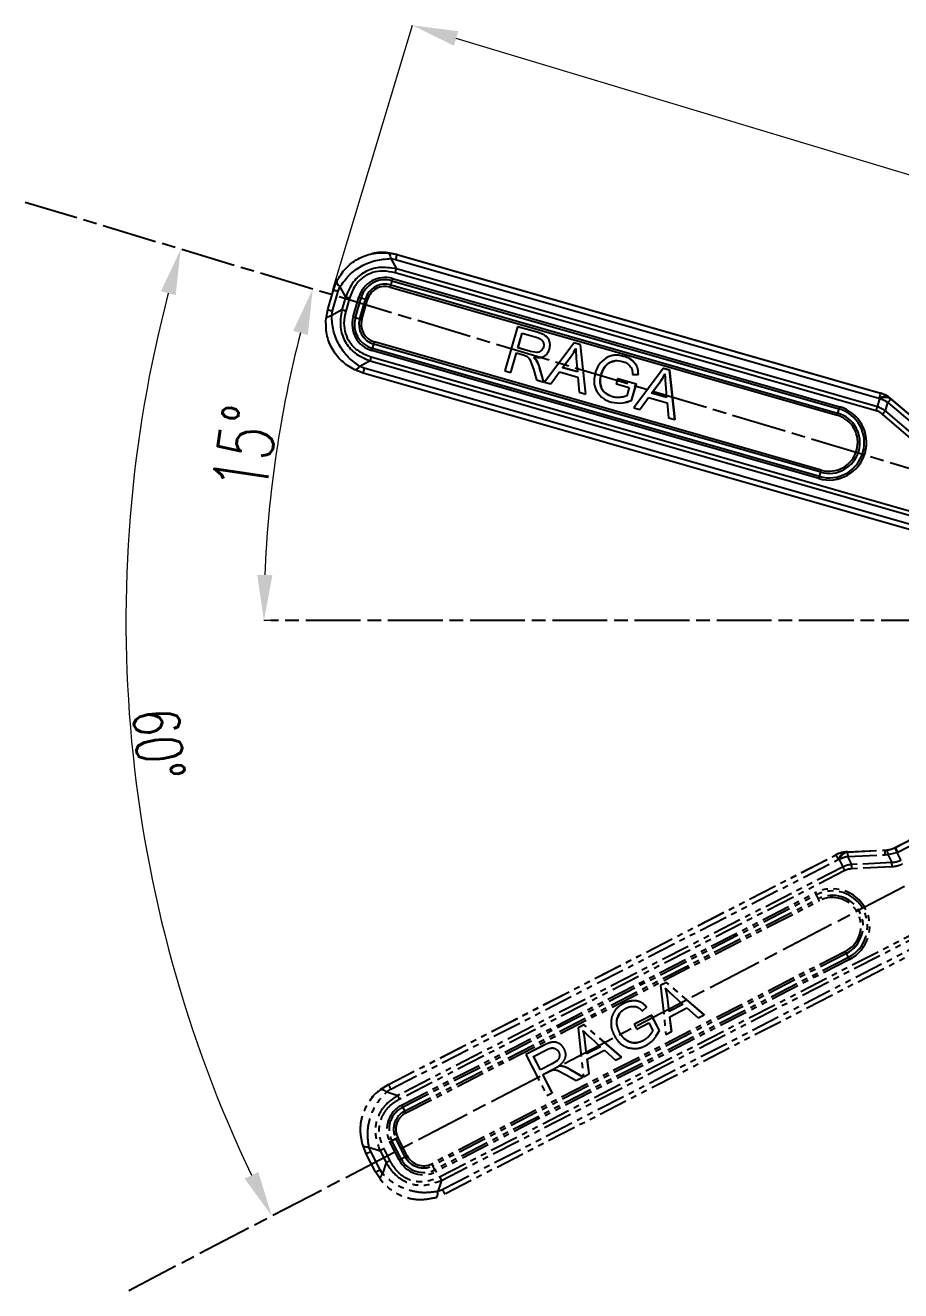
# Model space of a CAD drawing. Header units: millimetres. Extents: x 1663 to 4708, y 540 to 2693.
# Drawn here: x 4153.1 to 4344.8, y 1132.6 to 1409.9 of the extents above; entities that cross this region are included whole.
import ezdxf

# ---------------------------------------------------------------- set-up
doc = ezdxf.new("R2010")
doc.units = ezdxf.units.MM
doc.linetypes.add('AM_ISO08W050', pattern=[18, 12, -1.5, 3, -1.5])
doc.linetypes.add('PHANTOM', pattern=[12.7, 6.35, -1.27, 1.27, -1.27, 1.27, -1.27])
for name, color, linetype, lineweight in [('AM_5', 3, 'Continuous', 25), ('AM_7', 4, 'AM_ISO08W050', 25), ('标注', 3, 'Continuous', 13)]:
    doc.layers.add(name, color=color, linetype=linetype, lineweight=lineweight)
doc.styles.add('SLDTEXTSTYLE1', font='txt.shx', dxfattribs={"width": 0.7, "bigfont": 'gbcbig.shx'})
doc.dimstyles.new('SLDDIMSTYLE12$0', dxfattribs={"dimtxt": 12, "dimasz": 10, "dimexe": 0, "dimexo": 0.0625, "dimgap": 0.875, "dimtad": 1, "dimdec": 1, "dimlfac": 1.8, "dimrnd": 1e-09, "dimzin": 12, "dimdsep": 46, "dimtxsty": 'SLDTEXTSTYLE1', "dimcen": 0.09, "dimdle": 8.16, "dimclrd": 3, "dimclre": 3, "dimadec": 0, "dimazin": 3, "dimtfac": 1, "dimtdec": 1, "dimtofl": 0, "dimtmove": 0, "dimatfit": 3, "dimfxl": 0, "dimfrac": 2, "dimtolj": 1, "dimlwd": 5, "dimlwe": 5, "dimarcsym": 0})
doc.dimstyles.new('SLDDIMSTYLE12$2', dxfattribs={"dimtxt": 12, "dimasz": 10, "dimexe": 0, "dimexo": 0.0625, "dimgap": 0.875, "dimtad": 1, "dimdec": 1, "dimlfac": 1.8, "dimrnd": 1e-09, "dimzin": 12, "dimdsep": 46, "dimtxsty": 'SLDTEXTSTYLE1', "dimcen": 0.09, "dimdle": 8.16, "dimclrd": 3, "dimclre": 3, "dimadec": 0, "dimazin": 3, "dimtfac": 1, "dimtdec": 1, "dimtofl": 0, "dimtmove": 0, "dimatfit": 3, "dimfxl": 0, "dimfrac": 2, "dimtolj": 1, "dimlwd": 5, "dimlwe": 5, "dimarcsym": 0})

# ---------------------------------------------------------------- blocks, each defined once
blk = doc.blocks.new('*D78')
at = {"layer": 'Defpoints', "color": 0, "transparency": 16777216}
for p in [(4153.07, 1371.06), (4175.28, 1289.26), (4457.33, 1279.42), (4457.33, 1279.42), (4175.72, 1132.65)]:
    blk.add_point(p, dxfattribs=at)
at = {"layer": '标注', "color": 3, "linetype": 'Continuous', "lineweight": 5, "transparency": 16777216}
blk.add_arc((4457.33, 1279.42), 282.23, 165.2686, 205.498, dxfattribs=at)
at = {"layer": '标注', "color": 3, "transparency": 16777216}
for points in [[(4182.78, 1351.64), (4185.99, 1350.74), (4187.09, 1360.81)], [(4204.08, 1158.67), (4201.1, 1157.18), (4207.06, 1148.98)]]:
    blk.add_solid(points, dxfattribs=at)
at = {"layer": '标注', "color": 0, "transparency": 16777216, "insert": (4182.3, 1252.45), "char_height": 10, "attachment_point": 5, "rotation": 275.601, "style": 'SLDTEXTSTYLE1'}
blk.add_mtext('\\A1;60%%D', dxfattribs=at)
blk = doc.blocks.new('*D79')
at = {"layer": 'AM_5', "color": 3, "lineweight": 5, "transparency": 16777216}
blk.add_line((4206.77, 1279.45), (4205.32, 1279.45), dxfattribs=at)
at = {"layer": 'AM_5', "color": 3, "linetype": 'Continuous', "lineweight": 5, "transparency": 16777216}
blk.add_arc((4457.23, 1279.45), 251.91, 165.5129, 177.7254, dxfattribs=at)
at = {"layer": 'AM_5', "color": 3, "transparency": 16777216}
for points in [[(4211.72, 1342.92), (4214.93, 1342.02), (4216.02, 1352.1)], [(4207.18, 1289.42), (4203.85, 1289.48), (4205.32, 1279.45)]]:
    blk.add_solid(points, dxfattribs=at)
at = {"layer": 'Defpoints', "color": 0, "transparency": 16777216}
for p in [(4153.07, 1371.06), (4210.09, 1328.27), (4206.83, 1279.45), (4457.33, 1279.42), (4460.48, 1279.45)]:
    blk.add_point(p, dxfattribs=at)
at = {"layer": 'AM_5', "color": 0, "transparency": 16777216, "insert": (4201.2, 1317.17), "char_height": 12, "attachment_point": 5, "rotation": 81.6192, "style": 'SLDTEXTSTYLE1'}
blk.add_mtext('\\A1;15%%D', dxfattribs=at)
blk = doc.blocks.new('*D63')
at = {"layer": 'AM_5', "color": 3, "linetype": 'Continuous', "lineweight": 5, "transparency": 16777216}
for p, q in [((4220.4, 1352.02), (4237.83, 1409.88)), ((4465.25, 1341.38), (4247.4, 1407))]:
    blk.add_line(p, q, dxfattribs=at)
at = {"layer": 'AM_5', "color": 3, "lineweight": 5, "transparency": 16777216}
blk.add_line((4457.07, 1279.54), (4474.83, 1338.5), dxfattribs=at)
at = {"layer": 'AM_5', "color": 3, "transparency": 16777216}
for points in [[(4247.89, 1408.59), (4246.92, 1405.4), (4237.83, 1409.88)], [(4465.74, 1342.98), (4464.77, 1339.79), (4474.83, 1338.5)]]:
    blk.add_solid(points, dxfattribs=at)
at = {"layer": 'Defpoints', "color": 0, "transparency": 16777216}
for p in [(4237.83, 1409.88), (4220.38, 1351.96), (4457.05, 1279.48)]:
    blk.add_point(p, dxfattribs=at)
at = {"layer": 'AM_5', "color": 0, "transparency": 16777216, "insert": (4358.31, 1380.77), "char_height": 12, "attachment_point": 5, "rotation": 343.2384, "style": 'SLDTEXTSTYLE1'}
blk.add_mtext('\\A1;225', dxfattribs=at)

msp = doc.modelspace()

# ---------------------------------------------------------------- linework, layer by layer
at = {"color": 7, "linetype": 'Continuous', "lineweight": 25}
for p, q in [((4229.024, 1359.844), (4228.984, 1359.836)), ((4232.423, 1360.037), (4234.457, 1359.652)), ((4234.486, 1359.659), (4232.455, 1360.044)), ((4233.095, 1358.756), (4234.317, 1356.503)), ((4233.095, 1358.756), (4234.114, 1358.564)), ((4234.114, 1358.564), (4340.007, 1328.197)), ((4234.486, 1359.659), (4234.457, 1359.652)), ((4234.457, 1359.652), (4340.35, 1329.285)), ((4234.486, 1359.659), (4340.38, 1329.292)), ((4339.673, 1326.29), (4234.317, 1356.503)), ((4220.542, 1351.939), (4221.291, 1353.867)), ((4233.341, 1353.921), (4233.089, 1352.988)), ((4233.089, 1352.988), (4330.953, 1324.924)), ((4233.341, 1353.921), (4331.205, 1325.857)), ((4233.473, 1354.389), (4331.337, 1326.325)), ((4339.421, 1325.424), (4234.065, 1355.637)), ((4219.302, 1347.614), (4220.542, 1351.939)), ((4220.349, 1347.296), (4221.59, 1351.622)), ((4221.59, 1351.622), (4221.964, 1352.586)), ((4221.964, 1352.586), (4223.186, 1350.333)), ((4223.186, 1350.333), (4222.379, 1347.521)), ((4224.874, 1345.984), (4226.114, 1350.31)), ((4225.345, 1345.85), (4226.585, 1350.176)), ((4226.585, 1350.176), (4227.538, 1349.911)), ((4232.958, 1352.521), (4330.822, 1324.456)), ((4218.915, 1345.581), (4219.302, 1347.614)), ((4222.379, 1347.521), (4220.156, 1346.28)), ((4224.046, 1350.083), (4223.24, 1347.272)), ((4226.298, 1345.585), (4227.538, 1349.911)), ((4226.769, 1345.452), (4228.009, 1349.777)), ((4220.156, 1346.28), (4220.349, 1347.296)), ((4225.345, 1345.85), (4226.298, 1345.585)), ((4260.877, 1343.845), (4258.102, 1334.165)), ((4260.9, 1343.849), (4260.877, 1343.845)), ((4265.159, 1342.617), (4260.877, 1343.845)), ((4265.182, 1342.621), (4260.9, 1343.849)), ((4260.935, 1339.215), (4261.853, 1342.415)), ((4260.958, 1339.22), (4261.872, 1342.41)), ((4261.853, 1342.415), (4264.908, 1341.539)), ((4265.182, 1342.621), (4265.159, 1342.617)), ((4266.676, 1342.057), (4266.654, 1342.052)), ((4229.09, 1339.094), (4229.375, 1340.034)), ((4326.954, 1311.029), (4229.09, 1339.094)), ((4327.239, 1311.97), (4229.375, 1340.034)), ((4327.376, 1312.438), (4229.512, 1340.503)), ((4260.958, 1339.22), (4260.935, 1339.215)), ((4263.693, 1338.424), (4260.935, 1339.215)), ((4263.716, 1338.429), (4260.958, 1339.22)), ((4273.257, 1340.302), (4266.767, 1331.688)), ((4273.279, 1340.306), (4273.257, 1340.302)), ((4274.636, 1339.906), (4273.257, 1340.302)), ((4274.658, 1339.911), (4273.279, 1340.306)), ((4274.658, 1339.911), (4274.636, 1339.906)), ((4275.806, 1329.096), (4274.636, 1339.906)), ((4275.828, 1329.1), (4274.658, 1339.911)), ((4228.55, 1336.389), (4226.326, 1335.148)), ((4228.55, 1336.389), (4356.132, 1299.802)), ((4228.793, 1337.253), (4356.376, 1300.666)), ((4326.817, 1310.561), (4228.953, 1338.625)), ((4259.382, 1333.798), (4260.616, 1338.1)), ((4259.404, 1333.803), (4260.635, 1338.095)), ((4260.616, 1338.1), (4262.107, 1337.673)), ((4262.107, 1337.673), (4262.915, 1337.359)), ((4263.518, 1336.673), (4264.316, 1334.568)), ((4263.716, 1338.429), (4263.693, 1338.424)), ((4265.05, 1338.196), (4263.693, 1338.424)), ((4265.972, 1337.145), (4265.995, 1337.15)), ((4270.692, 1334.868), (4272.574, 1337.398)), ((4270.714, 1334.873), (4272.597, 1337.403)), ((4272.597, 1337.403), (4272.574, 1337.398)), ((4273.728, 1336.889), (4273.978, 1333.926)), ((4280.981, 1335.972), (4281.994, 1336.282)), ((4281.541, 1337.509), (4281.518, 1337.504)), ((4284.178, 1337.352), (4284.155, 1337.348)), ((4227.015, 1333.699), (4225.086, 1334.449)), ((4227.292, 1334.773), (4226.326, 1335.148)), ((4355.354, 1296.895), (4227.015, 1333.698)), ((4355.631, 1297.969), (4227.292, 1334.773)), ((4258.102, 1334.165), (4259.382, 1333.798)), ((4259.404, 1333.803), (4259.382, 1333.798)), ((4264.316, 1334.568), (4265.017, 1332.182)), ((4265.716, 1334.849), (4265.694, 1334.844)), ((4266.626, 1331.721), (4265.694, 1334.844)), ((4266.649, 1331.726), (4265.716, 1334.849)), ((4268.119, 1331.3), (4270.03, 1333.929)), ((4268.142, 1331.305), (4270.046, 1333.925)), ((4270.03, 1333.929), (4274.068, 1332.771)), ((4270.714, 1334.873), (4270.692, 1334.868)), ((4273.978, 1333.926), (4270.692, 1334.868)), ((4273.977, 1333.937), (4270.714, 1334.873)), ((4280.981, 1335.972), (4280.959, 1335.967)), ((4292.779, 1334.703), (4286.29, 1326.089)), ((4286.561, 1335.91), (4286.539, 1335.905)), ((4292.802, 1334.708), (4292.779, 1334.703)), ((4294.158, 1334.308), (4292.779, 1334.703)), ((4294.181, 1334.313), (4292.802, 1334.708)), ((4294.181, 1334.313), (4294.158, 1334.308)), ((4295.329, 1323.497), (4294.158, 1334.308)), ((4295.351, 1323.502), (4294.181, 1334.313)), ((4265.017, 1332.182), (4266.626, 1331.721)), ((4266.649, 1331.726), (4266.626, 1331.721)), ((4266.767, 1331.688), (4268.119, 1331.3)), ((4268.142, 1331.305), (4268.119, 1331.3)), ((4274.068, 1332.771), (4274.361, 1329.51)), ((4279.227, 1333.41), (4279.205, 1333.405)), ((4282.763, 1332.442), (4282.438, 1331.307)), ((4282.438, 1331.307), (4285.275, 1330.493)), ((4282.785, 1332.446), (4282.763, 1332.442)), ((4286.854, 1331.268), (4282.763, 1332.442)), ((4286.876, 1331.273), (4282.785, 1332.446)), ((4285.826, 1327.686), (4286.854, 1331.268)), ((4285.849, 1327.691), (4286.876, 1331.273)), ((4286.039, 1333.359), (4287.293, 1333.349)), ((4286.876, 1331.273), (4286.854, 1331.268)), ((4287.315, 1333.354), (4287.293, 1333.349)), ((4290.215, 1329.269), (4292.097, 1331.8)), ((4290.237, 1329.274), (4292.119, 1331.805)), ((4292.119, 1331.805), (4292.097, 1331.8)), ((4293.25, 1331.291), (4293.5, 1328.327)), ((4274.361, 1329.51), (4275.806, 1329.096)), ((4275.828, 1329.1), (4275.806, 1329.096)), ((4279.345, 1330.268), (4279.323, 1330.263)), ((4281.68, 1328.493), (4281.658, 1328.488)), ((4283.569, 1328.38), (4283.546, 1328.375)), ((4284.162, 1328.492), (4283.569, 1328.38)), ((4285.275, 1330.493), (4284.756, 1328.685)), ((4287.642, 1325.701), (4289.553, 1328.331)), ((4287.664, 1325.706), (4289.568, 1328.326)), ((4289.553, 1328.331), (4293.591, 1327.173)), ((4290.237, 1329.274), (4290.215, 1329.269)), ((4293.5, 1328.327), (4290.215, 1329.269)), ((4293.499, 1328.339), (4290.237, 1329.274)), ((4339.673, 1326.29), (4340.196, 1328.034)), ((4340.007, 1328.197), (4340.196, 1328.034)), ((4340.35, 1329.285), (4340.38, 1329.292)), ((4342.45, 1328.158), (4342.48, 1328.164)), ((4342.45, 1328.158), (4342.639, 1327.995)), ((4342.653, 1328.018), (4342.461, 1328.18)), ((4342.48, 1328.164), (4342.672, 1328.002)), ((4342.639, 1327.995), (4348.861, 1322.688)), ((4342.672, 1328.002), (4348.893, 1322.695)), ((4284.422, 1327.235), (4284.444, 1327.24)), ((4284.428, 1327.299), (4285.849, 1327.691)), ((4285.849, 1327.691), (4285.826, 1327.686)), ((4286.29, 1326.089), (4287.642, 1325.701)), ((4287.664, 1325.706), (4287.642, 1325.701)), ((4293.591, 1327.173), (4293.884, 1323.911)), ((4331.205, 1325.857), (4330.953, 1324.924)), ((4341.414, 1325.382), (4341.972, 1327.243)), ((4348.123, 1319.659), (4341.414, 1325.382)), ((4341.972, 1327.243), (4348.194, 1321.936)), ((4293.884, 1323.911), (4295.329, 1323.497)), ((4295.351, 1323.502), (4295.329, 1323.497)), ((4347.516, 1318.951), (4340.807, 1324.674)), ((4326.954, 1311.029), (4327.239, 1311.97))]:
    msp.add_line(p, q, dxfattribs=at)
at = {"color": 7, "linetype": 'PHANTOM', "lineweight": 25}
for p, q in [((4343.609, 1229.761), (4353.413, 1234.794)), ((4343.626, 1229.786), (4353.43, 1234.82)), ((4344.103, 1228.732), (4353.907, 1233.766)), ((4232.605, 1177.837), (4330.603, 1228.157)), ((4330.585, 1228.132), (4330.603, 1228.157)), ((4333.132, 1228.784), (4332.881, 1228.771)), ((4332.888, 1228.746), (4332.906, 1228.772)), ((4332.888, 1228.746), (4333.137, 1228.757)), ((4332.906, 1228.772), (4333.156, 1228.785)), ((4333.137, 1228.757), (4341.305, 1229.145)), ((4333.156, 1228.785), (4341.324, 1229.172)), ((4341.305, 1229.145), (4341.324, 1229.172)), ((4341.324, 1229.172), (4341.64, 1229.196)), ((4341.334, 1228.14), (4341.965, 1228.188)), ((4341.965, 1228.188), (4343.9, 1228.63)), ((4341.965, 1228.188), (4342.841, 1226.431)), ((4343.627, 1229.786), (4343.524, 1229.734)), ((4343.525, 1229.735), (4343.626, 1229.786)), ((4343.609, 1229.761), (4343.626, 1229.786)), ((4343.9, 1228.63), (4344.103, 1228.732)), ((4343.9, 1228.63), (4344.76, 1226.905)), ((4232.588, 1177.812), (4330.585, 1228.132)), ((4233.083, 1176.783), (4331.08, 1227.103)), ((4332.141, 1225.484), (4234.641, 1175.42)), ((4331.08, 1227.103), (4331.329, 1227.113)), ((4332.141, 1225.484), (4331.329, 1227.113)), ((4333.165, 1227.753), (4341.334, 1228.14)), ((4334.033, 1226.013), (4333.165, 1227.753)), ((4342.841, 1226.431), (4334.033, 1226.013)), ((4342.882, 1225.499), (4334.074, 1225.081)), ((4332.55, 1224.68), (4235.05, 1174.615)), ((4235.472, 1173.3), (4326.039, 1219.805)), ((4235.696, 1172.869), (4326.263, 1219.374)), ((4236.151, 1172.017), (4326.718, 1218.521)), ((4236.375, 1171.586), (4326.942, 1218.09)), ((4243.786, 1157.603), (4361.855, 1218.229)), ((4244.2, 1156.806), (4362.269, 1217.432)), ((4326.263, 1219.374), (4326.718, 1218.521)), ((4363.157, 1215.752), (4244.388, 1154.767)), ((4363.691, 1214.78), (4244.922, 1153.794)), ((4332.653, 1206.969), (4242.086, 1160.464)), ((4332.874, 1206.533), (4242.307, 1160.029)), ((4333.309, 1205.652), (4332.874, 1206.533)), ((4333.309, 1205.652), (4242.743, 1159.148)), ((4333.53, 1205.216), (4242.964, 1158.712)), ((4293.465, 1200.185), (4292.189, 1199.529)), ((4292.202, 1199.548), (4292.189, 1199.529)), ((4292.189, 1199.529), (4293.352, 1188.807)), ((4293.478, 1200.203), (4292.202, 1199.548)), ((4293.478, 1200.203), (4293.465, 1200.185)), ((4301.717, 1193.102), (4293.465, 1200.185)), ((4301.73, 1193.121), (4293.478, 1200.203)), ((4284.104, 1195.575), (4284.091, 1195.556)), ((4286.83, 1196.154), (4286.817, 1196.135)), ((4293.691, 1196.964), (4293.678, 1196.945)), ((4294.038, 1193.812), (4293.678, 1196.945)), ((4294.051, 1193.831), (4293.691, 1196.964)), ((4297.078, 1195.373), (4294.038, 1193.812)), ((4297.07, 1195.381), (4294.051, 1193.831)), ((4294.868, 1197.363), (4297.078, 1195.373)), ((4282.074, 1193.885), (4282.061, 1193.866)), ((4282.718, 1192.381), (4282.705, 1192.362)), ((4282.718, 1192.381), (4283.244, 1193.3)), ((4290.219, 1192.97), (4286.433, 1191.026)), ((4290.232, 1192.988), (4286.446, 1191.045)), ((4288.194, 1193.936), (4289.115, 1194.787)), ((4289.128, 1194.806), (4289.115, 1194.787)), ((4290.232, 1192.988), (4290.219, 1192.97)), ((4291.921, 1189.654), (4290.219, 1192.97)), ((4291.934, 1189.673), (4290.232, 1192.988)), ((4294.051, 1193.831), (4294.038, 1193.812)), ((4294.197, 1192.675), (4297.934, 1194.593)), ((4294.603, 1189.45), (4294.197, 1192.675)), ((4294.616, 1189.468), (4294.212, 1192.682)), ((4297.934, 1194.593), (4300.379, 1192.416)), ((4300.379, 1192.416), (4301.717, 1193.102)), ((4301.73, 1193.121), (4301.717, 1193.102)), ((4275.398, 1190.908), (4274.122, 1190.252)), ((4274.135, 1190.271), (4274.122, 1190.252)), ((4274.122, 1190.252), (4275.285, 1179.53)), ((4275.411, 1190.926), (4274.135, 1190.271)), ((4275.411, 1190.926), (4275.398, 1190.908)), ((4283.65, 1183.825), (4275.398, 1190.908)), ((4283.663, 1183.844), (4275.411, 1190.926)), ((4286.446, 1191.045), (4286.433, 1191.026)), ((4286.433, 1191.026), (4286.972, 1189.976)), ((4286.972, 1189.976), (4289.598, 1191.324)), ((4289.598, 1191.324), (4290.457, 1189.651)), ((4291.166, 1188.415), (4291.934, 1189.673)), ((4291.934, 1189.673), (4291.921, 1189.654)), ((4293.352, 1188.807), (4294.603, 1189.45)), ((4294.616, 1189.468), (4294.603, 1189.45)), ((4268.123, 1187.029), (4268.11, 1187.011)), ((4275.624, 1187.687), (4275.611, 1187.668)), ((4275.971, 1184.535), (4275.611, 1187.668)), ((4275.984, 1184.554), (4275.624, 1187.687)), ((4276.801, 1188.086), (4279.011, 1186.096)), ((4283.192, 1189.312), (4283.179, 1189.293)), ((4285.429, 1187.102), (4285.416, 1187.083)), ((4288.346, 1187.406), (4288.332, 1187.387)), ((4289.8, 1188.616), (4289.787, 1188.597)), ((4290.156, 1189.103), (4289.8, 1188.616)), ((4291.205, 1188.365), (4291.218, 1188.383)), ((4266.634, 1186.399), (4262.671, 1184.365)), ((4262.684, 1184.383), (4262.671, 1184.365)), ((4262.671, 1184.365), (4267.271, 1175.407)), ((4266.647, 1186.418), (4262.684, 1184.383)), ((4264.36, 1183.99), (4267.187, 1185.441)), ((4265.881, 1181.028), (4264.36, 1183.99)), ((4265.894, 1181.047), (4264.378, 1183.999)), ((4266.647, 1186.418), (4266.634, 1186.399)), ((4279.011, 1186.096), (4275.971, 1184.535)), ((4275.984, 1184.554), (4275.971, 1184.535)), ((4279.003, 1186.104), (4275.984, 1184.554)), ((4276.13, 1183.398), (4279.867, 1185.316)), ((4279.867, 1185.316), (4282.312, 1183.139)), ((4282.312, 1183.139), (4283.65, 1183.825)), ((4283.663, 1183.844), (4283.65, 1183.825)), ((4268.433, 1182.339), (4265.881, 1181.028)), ((4265.894, 1181.047), (4265.881, 1181.028)), ((4268.446, 1182.358), (4265.894, 1181.047)), ((4267.791, 1180.705), (4268.595, 1181.03)), ((4269.579, 1183.101), (4268.433, 1182.339)), ((4268.446, 1182.358), (4268.433, 1182.339)), ((4270.971, 1182.966), (4270.984, 1182.985)), ((4272.355, 1181.116), (4272.342, 1181.098)), ((4275.16, 1179.458), (4272.342, 1181.098)), ((4275.173, 1179.477), (4272.355, 1181.116)), ((4276.536, 1180.173), (4276.13, 1183.398)), ((4276.549, 1180.191), (4276.145, 1183.405)), ((4266.411, 1179.997), (4267.791, 1180.705)), ((4268.455, 1176.016), (4266.411, 1179.997)), ((4268.468, 1176.034), (4266.429, 1180.006)), ((4269.504, 1180.942), (4271.526, 1179.953)), ((4271.526, 1179.953), (4273.67, 1178.693)), ((4273.67, 1178.693), (4275.16, 1179.458)), ((4275.173, 1179.477), (4275.16, 1179.458)), ((4275.285, 1179.53), (4276.536, 1180.173)), ((4276.549, 1180.191), (4276.536, 1180.173)), ((4230.841, 1176.7), (4232.588, 1177.812)), ((4232.605, 1177.837), (4230.86, 1176.728)), ((4232.208, 1176.227), (4233.083, 1176.783)), ((4232.208, 1176.227), (4234.641, 1175.42)), ((4232.605, 1177.837), (4232.588, 1177.812)), ((4267.271, 1175.407), (4268.455, 1176.016)), ((4268.468, 1176.034), (4268.455, 1176.016)), ((4228.495, 1174.234), (4228.471, 1174.2)), ((4235.696, 1172.869), (4236.151, 1172.017)), ((4227.719, 1162.666), (4226.947, 1164.584)), ((4234.953, 1161.287), (4232.897, 1165.29)), ((4233.332, 1165.515), (4234.209, 1165.974)), ((4235.388, 1161.512), (4233.332, 1165.515)), ((4236.264, 1161.971), (4234.209, 1165.974)), ((4236.699, 1162.196), (4234.644, 1166.199)), ((4229.775, 1158.663), (4227.719, 1162.666)), ((4228.314, 1164.11), (4230.747, 1163.303)), ((4228.7, 1163.151), (4228.314, 1164.11)), ((4230.756, 1159.148), (4228.7, 1163.151)), ((4230.747, 1163.303), (4232.083, 1160.701)), ((4231.545, 1163.71), (4232.881, 1161.108)), ((4235.388, 1161.512), (4236.264, 1161.971)), ((4231.31, 1158.274), (4230.756, 1159.148)), ((4232.083, 1160.701), (4231.31, 1158.274)), ((4242.743, 1159.148), (4242.307, 1160.029)), ((4230.884, 1156.916), (4229.775, 1158.663)), ((4244.2, 1156.806), (4243.427, 1154.379)), ((4244.388, 1154.767), (4243.427, 1154.379))]:
    msp.add_line(p, q, dxfattribs=at)
at = {"color": 7, "linetype": 'Continuous', "lineweight": 25}
for centre, radius, start, end in [((4231.833, 1348.67), 5.949, 73.99917, 164.00247), ((4231.836, 1348.671), 5.462, 73.99917, 164.00247), ((4231.852, 1348.674), 4.488, 73.99917, 164.00247), ((4197.888, 1362.632), 36.498, 343.91719, 344.67981), ((4268.54, 1344.279), 36.496, 163.9172, 164.67984), ((4245.447, 1417.539), 69.954, 253.95603, 254.35706), ((4231.855, 1348.675), 4.001, 73.99917, 164.00247), ((4208.674, 1282.544), 69.958, 73.95602, 74.35704), ((4230.593, 1344.344), 5.95, 164.00083, 253.99752), ((4244.207, 1413.213), 69.954, 253.95603, 254.35706), ((4230.596, 1344.345), 5.463, 164.00075, 253.99756), ((4230.612, 1344.348), 4.488, 164.00075, 253.99757), ((4207.434, 1278.218), 69.958, 73.95602, 74.35704), ((4230.615, 1344.349), 4.001, 164.00056, 253.99766), ((4264.671, 1328.438), 37.142, 163.32881, 164.08236), ((4193.794, 1350.689), 37.142, 343.32882, 344.08236), ((4355.684, 1323.847), 16.269, 160.47239, 164.49357), ((4341.196, 1326.097), 2.413, 58.66161, 119.51448), ((4341.384, 1325.935), 2.413, 58.66153, 119.51425), ((4338.291, 1321.363), 6.938, 57.94933, 74.06129), ((4338.8, 1323.879), 5.625, 49.53467, 73.99864), ((4338.83, 1323.885), 5.625, 49.53467, 73.99864), ((4357.268, 1314.346), 20.008, 136.98242, 139.86093), ((4329.076, 1318.443), 8.2, 254.00246, 74), ((4329.079, 1318.443), 7.713, 254.00238, 74.00008), ((4366.406, 1316.214), 36.497, 163.91719, 164.67983), ((4329.096, 1318.447), 6.738, 254.00253, 73.99993), ((4329.099, 1318.447), 6.251, 254.00255, 73.99991), ((4295.753, 1334.567), 36.497, 343.91719, 344.67983), ((4291.657, 1322.625), 37.143, 343.32883, 344.08237), ((4362.533, 1300.375), 37.141, 163.32879, 164.08235)]:
    msp.add_arc(centre, radius, start, end, dxfattribs=at)
at = {"color": 7, "linetype": 'PHANTOM', "lineweight": 25}
for centre, radius, start, end in [((4333.155, 1223.128), 5.625, 92.71551, 117.17948), ((4333.172, 1223.153), 5.625, 92.71551, 117.17948), ((4333.383, 1226.385), 2.413, 101.84245, 162.69532), ((4333.632, 1226.396), 2.413, 101.84237, 162.69509), ((4353.145, 1228.814), 20.008, 180.16327, 183.04177), ((4361.312, 1229.202), 20.007, 180.16315, 183.04177), ((4358.511, 1236.287), 16.269, 203.65317, 207.67445), ((4345.488, 1234.659), 16.269, 203.65323, 207.67441), ((4334.505, 1220.945), 6.938, 101.13017, 117.24213), ((4329.784, 1212.51), 8.2, 297.1833, 117.18084), ((4329.786, 1212.513), 7.713, 297.18322, 117.18092), ((4358.53, 1236.43), 36.497, 207.09803, 207.86067), ((4329.796, 1212.527), 6.738, 297.18337, 117.18077), ((4294.451, 1201.465), 36.497, 27.09803, 27.86067), ((4329.797, 1212.529), 6.251, 297.18339, 117.18075), ((4299.636, 1189.954), 37.143, 26.50967, 27.26321), ((4366.545, 1222.23), 37.141, 206.50963, 207.26319), ((4238.19, 1168.008), 5.949, 117.18001, 207.18331), ((4238.191, 1168.01), 5.462, 117.18001, 207.18331), ((4267.962, 1189.925), 36.496, 207.09805, 207.86068), ((4238.201, 1168.024), 4.488, 117.18001, 207.18331), ((4238.203, 1168.027), 4.001, 117.18001, 207.18331), ((4203.883, 1154.96), 36.498, 27.09803, 27.86065), ((4200.99, 1227.544), 69.954, 297.13687, 297.5379), ((4266.553, 1103.942), 69.958, 117.13686, 117.53788), ((4268.609, 1099.939), 69.958, 117.13686, 117.53788), ((4240.257, 1164.022), 4.488, 207.18159, 297.17841), ((4240.259, 1164.024), 4.001, 207.1814, 297.1785), ((4203.046, 1223.541), 69.954, 297.13687, 297.5379), ((4240.246, 1164.005), 5.95, 207.18167, 297.17837), ((4240.247, 1164.007), 5.463, 207.18159, 297.1784), ((4209.07, 1143.45), 37.142, 26.50966, 27.2632), ((4275.98, 1175.726), 37.142, 206.50966, 207.26321)]:
    msp.add_arc(centre, radius, start, end, dxfattribs=at)
at = {"color": 7, "linetype": 'Continuous', "lineweight": 25}
for points, knots in [([(4221.291, 1353.867), (4221.882, 1354.833), (4223.06, 1356.758), (4225.822, 1358.809), (4229.027, 1360.065), (4231.288, 1360.047), (4232.423, 1360.037)], [0, 0, 0, 0, 0.2509207, 0.5000162, 0.7490448, 1, 1, 1, 1]), ([(4221.964, 1352.586), (4222.595, 1353.475), (4223.854, 1355.246), (4226.649, 1357.234), (4229.821, 1358.554), (4232.001, 1358.688), (4233.095, 1358.756)], [0, 0, 0, 0, 0.2509209, 0.5000162, 0.7490448, 1, 1, 1, 1]), ([(4232.455, 1360.044), (4231.301, 1360.145), (4230.125, 1360.247), (4229.047, 1359.843), (4229.027, 1359.835)], [0, 0, 0, 0, 0.9811751, 1, 1, 1, 1]), ([(4232.423, 1360.037), (4232.56, 1359.968), (4232.835, 1359.829), (4233.008, 1359.114), (4233.095, 1358.756)], [0, 0, 0, 0, 0.5000005, 1, 1, 1, 1]), ([(4234.317, 1356.503), (4233.045, 1356.709), (4230.689, 1357.09), (4227.315, 1355.977), (4224.599, 1353.703), (4223.68, 1351.511), (4223.186, 1350.333)], [0, 0, 0, 0, 0.2702915, 0.5008839, 0.7316205, 1, 1, 1, 1]), ([(4234.065, 1355.637), (4233.185, 1355.824), (4231.548, 1356.173), (4229.147, 1355.815), (4226.997, 1354.774), (4225.089, 1352.861), (4224.411, 1351.056), (4224.046, 1350.083)], [0, 0, 0, 0, 0.2085412, 0.3881399, 0.5544367, 0.759769, 1, 1, 1, 1]), ([(4221.291, 1353.867), (4221.267, 1353.709), (4221.218, 1353.391), (4221.714, 1352.855), (4221.964, 1352.586)], [0, 0, 0, 0, 0.49686735, 1, 1, 1, 1]), ([(4222.379, 1347.521), (4222.173, 1346.248), (4221.791, 1343.891), (4222.905, 1340.516), (4225.18, 1337.802), (4227.372, 1336.883), (4228.55, 1336.389)], [0, 0, 0, 0, 0.2705363, 0.5011773, 0.7319034, 1, 1, 1, 1]), ([(4225.086, 1334.449), (4224.118, 1335.041), (4222.19, 1336.221), (4220.138, 1338.984), (4218.883, 1342.188), (4218.905, 1344.447), (4218.915, 1345.581)], [0, 0, 0, 0, 0.2509467, 0.4999848, 0.7490685, 1, 1, 1, 1]), ([(4218.915, 1345.581), (4218.978, 1345.723), (4219.102, 1346.008), (4219.804, 1346.189), (4220.156, 1346.28)], [0, 0, 0, 0, 0.50000085, 1, 1, 1, 1]), ([(4226.326, 1335.148), (4225.433, 1335.782), (4223.654, 1337.046), (4221.663, 1339.843), (4220.347, 1343.013), (4220.219, 1345.188), (4220.156, 1346.28)], [0, 0, 0, 0, 0.2509467, 0.4999847, 0.7490684, 1, 1, 1, 1]), ([(4223.24, 1347.272), (4223.053, 1346.391), (4222.704, 1344.753), (4223.063, 1342.351), (4224.105, 1340.202), (4226.018, 1338.294), (4227.821, 1337.618), (4228.793, 1337.253)], [0, 0, 0, 0, 0.20872371, 0.38836947, 0.55468562, 0.75997191, 1, 1, 1, 1]), ([(4266.654, 1342.052), (4266.417, 1342.163), (4265.934, 1342.389), (4265.421, 1342.539), (4265.159, 1342.617)], [0, 0, 0, 0, 0.4889255, 1, 1, 1, 1]), ([(4266.676, 1342.057), (4266.44, 1342.168), (4265.956, 1342.393), (4265.444, 1342.544), (4265.182, 1342.621)], [0, 0, 0, 0, 0.4889255, 1, 1, 1, 1]), ([(4267.495, 1341.33), (4267.359, 1341.489), (4267.115, 1341.773), (4266.795, 1341.966), (4266.654, 1342.052)], [0, 0, 0, 0, 0.5575462, 1, 1, 1, 1]), ([(4264.908, 1341.539), (4265.217, 1341.435), (4265.665, 1341.283), (4266.159, 1340.927), (4266.314, 1340.7), (4266.386, 1340.594)], [0, 0, 0, 0, 0.5431864, 0.7867589, 1, 1, 1, 1]), ([(4266.538, 1339.358), (4266.478, 1339.195), (4266.359, 1338.871), (4266.101, 1338.642), (4265.972, 1338.528)], [0, 0, 0, 0, 0.5017512, 1, 1, 1, 1]), ([(4266.386, 1340.594), (4266.472, 1340.393), (4266.6, 1340.096), (4266.608, 1339.665), (4266.562, 1339.461), (4266.538, 1339.358)], [0, 0, 0, 0, 0.508701, 0.7517829, 1, 1, 1, 1]), ([(4267.938, 1340.256), (4267.891, 1340.478), (4267.808, 1340.864), (4267.589, 1341.191), (4267.495, 1341.33)], [0, 0, 0, 0, 0.5738958, 1, 1, 1, 1]), ([(4267.86, 1338.986), (4267.913, 1339.224), (4268.006, 1339.644), (4267.959, 1340.07), (4267.938, 1340.256)], [0, 0, 0, 0, 0.5655054, 1, 1, 1, 1]), ([(4272.574, 1337.398), (4272.78, 1337.695), (4273.161, 1338.241), (4273.47, 1338.83), (4273.612, 1339.1)], [0, 0, 0, 0, 0.5419592, 1, 1, 1, 1]), ([(4272.597, 1337.403), (4272.803, 1337.699), (4273.183, 1338.246), (4273.493, 1338.835), (4273.634, 1339.105)], [0, 0, 0, 0, 0.5419592, 1, 1, 1, 1]), ([(4273.612, 1339.1), (4273.621, 1338.739), (4273.64, 1338.001), (4273.698, 1337.265), (4273.728, 1336.889)], [0, 0, 0, 0, 0.4886907, 1, 1, 1, 1]), ([(4262.915, 1337.359), (4263.015, 1337.279), (4263.257, 1337.088), (4263.421, 1336.826), (4263.518, 1336.673)], [0, 0, 0, 0, 0.4142729, 1, 1, 1, 1]), ([(4264.376, 1337.122), (4264.704, 1337.09), (4265.31, 1337.031), (4266.169, 1337.156), (4266.922, 1337.493), (4267.544, 1338.115), (4267.751, 1338.686), (4267.86, 1338.986)], [0, 0, 0, 0, 0.2248507, 0.4169148, 0.5876668, 0.7832367, 1, 1, 1, 1]), ([(4265.694, 1334.844), (4265.52, 1335.386), (4265.242, 1336.248), (4264.611, 1336.885), (4264.376, 1337.122)], [0, 0, 0, 0, 0.628575, 1, 1, 1, 1]), ([(4265.716, 1334.849), (4265.542, 1335.391), (4265.265, 1336.253), (4264.633, 1336.89), (4264.399, 1337.126)], [0, 0, 0, 0, 0.628575, 1, 1, 1, 1]), ([(4265.972, 1338.528), (4265.831, 1338.436), (4265.55, 1338.253), (4265.216, 1338.215), (4265.05, 1338.196)], [0, 0, 0, 0, 0.50112496, 1, 1, 1, 1]), ([(4280.173, 1336.955), (4279.597, 1336.482), (4278.528, 1335.605), (4278.077, 1334.303), (4277.869, 1333.702)], [0, 0, 0, 0, 0.5381648, 1, 1, 1, 1]), ([(4284.155, 1337.348), (4283.744, 1337.444), (4282.961, 1337.628), (4281.561, 1337.613), (4280.692, 1337.201), (4280.173, 1336.955)], [0, 0, 0, 0, 0.308178, 0.5862676, 1, 1, 1, 1]), ([(4280.959, 1335.967), (4281.17, 1336.078), (4281.594, 1336.301), (4282.587, 1336.509), (4283.34, 1336.358), (4283.856, 1336.255)], [0, 0, 0, 0, 0.2394886, 0.4785859, 1, 1, 1, 1]), ([(4284.178, 1337.352), (4283.768, 1337.442), (4282.988, 1337.611), (4282.065, 1337.674), (4281.633, 1337.499), (4281.556, 1337.468)], [0, 0, 0, 0, 0.4764978, 0.9064737, 1, 1, 1, 1]), ([(4286.539, 1335.905), (4286.171, 1336.253), (4285.48, 1336.908), (4284.578, 1337.208), (4284.155, 1337.348)], [0, 0, 0, 0, 0.5318982, 1, 1, 1, 1]), ([(4286.561, 1335.91), (4286.194, 1336.258), (4285.502, 1336.913), (4284.6, 1337.212), (4284.178, 1337.352)], [0, 0, 0, 0, 0.53189815, 1, 1, 1, 1]), ([(4225.086, 1334.449), (4225.236, 1334.429), (4225.54, 1334.39), (4226.063, 1334.894), (4226.326, 1335.148)], [0, 0, 0, 0, 0.4968674, 1, 1, 1, 1]), ([(4277.869, 1333.702), (4277.704, 1332.906), (4277.419, 1331.531), (4277.959, 1330.249), (4278.187, 1329.711)], [0, 0, 0, 0, 0.5794862, 1, 1, 1, 1]), ([(4279.205, 1333.405), (4279.398, 1333.941), (4279.676, 1334.715), (4280.358, 1335.543), (4280.761, 1335.827), (4280.959, 1335.967)], [0, 0, 0, 0, 0.5344662, 0.7714045, 1, 1, 1, 1]), ([(4279.227, 1333.41), (4279.438, 1334.016), (4279.793, 1335.039), (4280.637, 1335.701), (4280.981, 1335.972)], [0, 0, 0, 0, 0.5921782, 1, 1, 1, 1]), ([(4283.856, 1336.255), (4284.171, 1336.145), (4284.783, 1335.931), (4285.248, 1335.479), (4285.474, 1335.259)], [0, 0, 0, 0, 0.512975, 1, 1, 1, 1]), ([(4285.474, 1335.259), (4285.569, 1335.134), (4285.762, 1334.882), (4286.017, 1334.246), (4286.03, 1333.721), (4286.039, 1333.359)], [0, 0, 0, 0, 0.23103556, 0.46846759, 1, 1, 1, 1]), ([(4287.293, 1333.349), (4287.287, 1333.891), (4287.278, 1334.823), (4286.757, 1335.586), (4286.539, 1335.905)], [0, 0, 0, 0, 0.5814657, 1, 1, 1, 1]), ([(4287.315, 1333.354), (4287.31, 1333.896), (4287.3, 1334.828), (4286.779, 1335.59), (4286.561, 1335.91)], [0, 0, 0, 0, 0.5814657, 1, 1, 1, 1]), ([(4292.097, 1331.8), (4292.303, 1332.096), (4292.684, 1332.642), (4292.993, 1333.232), (4293.135, 1333.502)], [0, 0, 0, 0, 0.54195929, 1, 1, 1, 1]), ([(4292.119, 1331.805), (4292.325, 1332.101), (4292.706, 1332.647), (4293.015, 1333.237), (4293.157, 1333.506)], [0, 0, 0, 0, 0.5419593, 1, 1, 1, 1]), ([(4293.135, 1333.502), (4293.144, 1333.141), (4293.162, 1332.403), (4293.221, 1331.667), (4293.25, 1331.291)], [0, 0, 0, 0, 0.4886908, 1, 1, 1, 1]), ([(4279.323, 1330.263), (4279.229, 1330.487), (4279.038, 1330.945), (4278.903, 1332.022), (4279.081, 1332.838), (4279.205, 1333.405)], [0, 0, 0, 0, 0.2264152, 0.4626215, 1, 1, 1, 1]), ([(4279.345, 1330.268), (4279.173, 1330.808), (4278.842, 1331.847), (4279.102, 1332.903), (4279.227, 1333.41)], [0, 0, 0, 0, 0.520635, 1, 1, 1, 1]), ([(4278.187, 1329.711), (4278.634, 1329.11), (4279.466, 1327.993), (4280.776, 1327.536), (4281.382, 1327.325)], [0, 0, 0, 0, 0.53725916, 1, 1, 1, 1]), ([(4281.658, 1328.488), (4281.157, 1328.675), (4280.429, 1328.947), (4279.684, 1329.647), (4279.443, 1330.058), (4279.323, 1330.263)], [0, 0, 0, 0, 0.5264104, 0.7642346, 1, 1, 1, 1]), ([(4281.68, 1328.493), (4281.113, 1328.701), (4280.141, 1329.056), (4279.579, 1329.912), (4279.345, 1330.268)], [0, 0, 0, 0, 0.5837878, 1, 1, 1, 1]), ([(4283.546, 1328.375), (4283.227, 1328.342), (4282.591, 1328.275), (4281.968, 1328.418), (4281.658, 1328.488)], [0, 0, 0, 0, 0.5020846, 1, 1, 1, 1]), ([(4283.569, 1328.38), (4283.211, 1328.345), (4282.574, 1328.283), (4281.953, 1328.429), (4281.68, 1328.493)], [0, 0, 0, 0, 0.5618251, 1, 1, 1, 1]), ([(4284.756, 1328.685), (4284.616, 1328.629), (4284.228, 1328.473), (4283.812, 1328.413), (4283.546, 1328.375)], [0, 0, 0, 0, 0.3598376, 1, 1, 1, 1]), ([(4281.382, 1327.325), (4282.205, 1327.186), (4283.723, 1326.928), (4285.166, 1327.448), (4285.826, 1327.686)], [0, 0, 0, 0, 0.5424178, 1, 1, 1, 1]), ([(4340.807, 1324.674), (4340.566, 1324.857), (4340.141, 1325.179), (4339.638, 1325.35), (4339.421, 1325.424)], [0, 0, 0, 0, 0.56777287, 1, 1, 1, 1]), ([(4341.414, 1325.382), (4341.144, 1325.579), (4340.609, 1325.968), (4339.983, 1326.184), (4339.673, 1326.29)], [0, 0, 0, 0, 0.50495342, 1, 1, 1, 1])]:
    msp.add_open_spline(points, degree=3, knots=knots, dxfattribs=at)
for points in [[(4234.457, 1359.652), (4234.437, 1359.602), (4234.397, 1359.502), (4234.208, 1358.877), (4234.114, 1358.564)], [(4234.065, 1355.637), (4234.089, 1355.721), (4234.137, 1355.888), (4234.205, 1356.125), (4234.268, 1356.339), (4234.301, 1356.448), (4234.317, 1356.503)], [(4220.542, 1351.939), (4220.584, 1351.924), (4220.67, 1351.894), (4221.283, 1351.713), (4221.59, 1351.622)], [(4224.046, 1350.083), (4223.963, 1350.107), (4223.796, 1350.155), (4223.56, 1350.223), (4223.348, 1350.285), (4223.24, 1350.317), (4223.186, 1350.333)], [(4219.302, 1347.614), (4219.344, 1347.599), (4219.429, 1347.568), (4220.043, 1347.387), (4220.349, 1347.296)], [(4223.24, 1347.272), (4223.157, 1347.296), (4222.989, 1347.344), (4222.754, 1347.412), (4222.541, 1347.473), (4222.433, 1347.505), (4222.379, 1347.521)], [(4228.793, 1337.253), (4228.77, 1337.169), (4228.722, 1337.002), (4228.655, 1336.766), (4228.595, 1336.552), (4228.565, 1336.443), (4228.55, 1336.389)], [(4227.292, 1334.773), (4227.208, 1334.462), (4227.039, 1333.84), (4227.023, 1333.746), (4227.015, 1333.698)], [(4339.421, 1325.424), (4339.445, 1325.508), (4339.493, 1325.675), (4339.562, 1325.912), (4339.624, 1326.126), (4339.657, 1326.235), (4339.673, 1326.29)], [(4340.807, 1324.674), (4340.866, 1324.743), (4340.984, 1324.882), (4341.152, 1325.077), (4341.302, 1325.252), (4341.377, 1325.338), (4341.414, 1325.382)]]:
    msp.add_open_spline(points, degree=3, dxfattribs=at)
at = {"color": 7, "linetype": 'PHANTOM', "lineweight": 25}
for points, knots in [([(4341.305, 1229.145), (4341.365, 1229.148), (4341.47, 1229.154), (4341.575, 1229.164), (4341.621, 1229.169)], [0, 0, 0, 0, 0.5576718, 1, 1, 1, 1]), ([(4341.621, 1229.169), (4341.952, 1229.218), (4342.601, 1229.316), (4343.209, 1229.58), (4343.507, 1229.71)], [0, 0, 0, 0, 0.5083155, 1, 1, 1, 1]), ([(4341.621, 1229.169), (4341.669, 1229.125), (4341.764, 1229.038), (4341.898, 1228.471), (4341.965, 1228.188)], [0, 0, 0, 0, 0.5008043, 1, 1, 1, 1]), ([(4341.64, 1229.196), (4341.969, 1229.244), (4342.618, 1229.34), (4343.226, 1229.605), (4343.525, 1229.735)], [0, 0, 0, 0, 0.50800634, 1, 1, 1, 1]), ([(4343.507, 1229.71), (4343.526, 1229.719), (4343.56, 1229.736), (4343.594, 1229.753), (4343.609, 1229.761)], [0, 0, 0, 0, 0.5601455, 1, 1, 1, 1]), ([(4343.507, 1229.71), (4343.511, 1229.652), (4343.519, 1229.536), (4343.773, 1228.932), (4343.9, 1228.63)], [0, 0, 0, 0, 0.5, 1, 1, 1, 1]), ([(4334.033, 1226.013), (4333.701, 1225.972), (4333.044, 1225.89), (4332.44, 1225.619), (4332.141, 1225.484)], [0, 0, 0, 0, 0.50495342, 1, 1, 1, 1]), ([(4344.76, 1226.905), (4344.459, 1226.773), (4343.846, 1226.505), (4343.18, 1226.456), (4342.841, 1226.431)], [0, 0, 0, 0, 0.4914989, 1, 1, 1, 1]), ([(4345.168, 1226.101), (4344.811, 1225.942), (4344.082, 1225.618), (4343.287, 1225.539), (4342.882, 1225.499)], [0, 0, 0, 0, 0.4902935, 1, 1, 1, 1]), ([(4334.074, 1225.081), (4333.773, 1225.049), (4333.243, 1224.994), (4332.759, 1224.775), (4332.55, 1224.68)], [0, 0, 0, 0, 0.56777287, 1, 1, 1, 1]), ([(4293.271, 1198.896), (4293.524, 1198.639), (4294.043, 1198.114), (4294.589, 1197.617), (4294.868, 1197.363)], [0, 0, 0, 0, 0.4886908, 1, 1, 1, 1]), ([(4293.678, 1196.945), (4293.626, 1197.302), (4293.53, 1197.961), (4293.352, 1198.602), (4293.271, 1198.896)], [0, 0, 0, 0, 0.54195929, 1, 1, 1, 1]), ([(4293.691, 1196.964), (4293.639, 1197.321), (4293.543, 1197.98), (4293.365, 1198.621), (4293.284, 1198.915)], [0, 0, 0, 0, 0.5419593, 1, 1, 1, 1]), ([(4284.091, 1195.556), (4283.725, 1195.345), (4283.028, 1194.943), (4282.017, 1193.974), (4281.666, 1193.079), (4281.456, 1192.544)], [0, 0, 0, 0, 0.308178, 0.5862676, 1, 1, 1, 1]), ([(4284.104, 1195.575), (4283.744, 1195.36), (4283.06, 1194.95), (4282.343, 1194.364), (4282.148, 1193.941), (4282.113, 1193.865)], [0, 0, 0, 0, 0.4764978, 0.9064737, 1, 1, 1, 1]), ([(4286.817, 1196.135), (4286.31, 1196.138), (4285.358, 1196.142), (4284.495, 1195.743), (4284.091, 1195.556)], [0, 0, 0, 0, 0.5318982, 1, 1, 1, 1]), ([(4286.83, 1196.154), (4286.323, 1196.156), (4285.371, 1196.161), (4284.508, 1195.762), (4284.104, 1195.575)], [0, 0, 0, 0, 0.53189815, 1, 1, 1, 1]), ([(4284.621, 1194.555), (4284.925, 1194.69), (4285.518, 1194.953), (4286.167, 1194.941), (4286.482, 1194.936)], [0, 0, 0, 0, 0.512975, 1, 1, 1, 1]), ([(4286.482, 1194.936), (4286.637, 1194.91), (4286.95, 1194.857), (4287.571, 1194.568), (4287.94, 1194.195), (4288.194, 1193.936)], [0, 0, 0, 0, 0.23103556, 0.46846759, 1, 1, 1, 1]), ([(4289.115, 1194.787), (4288.74, 1195.179), (4288.096, 1195.852), (4287.194, 1196.052), (4286.817, 1196.135)], [0, 0, 0, 0, 0.5814657, 1, 1, 1, 1]), ([(4289.128, 1194.806), (4288.754, 1195.198), (4288.109, 1195.871), (4287.207, 1196.07), (4286.83, 1196.154)], [0, 0, 0, 0, 0.5814657, 1, 1, 1, 1]), ([(4281.456, 1192.544), (4281.359, 1191.806), (4281.18, 1190.435), (4281.742, 1189.177), (4282.002, 1188.596)], [0, 0, 0, 0, 0.5381648, 1, 1, 1, 1]), ([(4283.179, 1189.293), (4282.953, 1189.817), (4282.626, 1190.572), (4282.557, 1191.641), (4282.656, 1192.124), (4282.705, 1192.362)], [0, 0, 0, 0, 0.5344662, 0.7714045, 1, 1, 1, 1]), ([(4283.192, 1189.312), (4282.931, 1189.898), (4282.49, 1190.888), (4282.652, 1191.948), (4282.718, 1192.381)], [0, 0, 0, 0, 0.5921782, 1, 1, 1, 1]), ([(4282.705, 1192.362), (4282.783, 1192.588), (4282.939, 1193.04), (4283.521, 1193.871), (4284.173, 1194.277), (4284.621, 1194.555)], [0, 0, 0, 0, 0.2394886, 0.4785859, 1, 1, 1, 1]), ([(4275.204, 1189.619), (4275.457, 1189.362), (4275.976, 1188.837), (4276.522, 1188.34), (4276.801, 1188.086)], [0, 0, 0, 0, 0.4886907, 1, 1, 1, 1]), ([(4275.611, 1187.668), (4275.559, 1188.025), (4275.463, 1188.684), (4275.285, 1189.325), (4275.204, 1189.619)], [0, 0, 0, 0, 0.5419592, 1, 1, 1, 1]), ([(4275.624, 1187.687), (4275.572, 1188.044), (4275.476, 1188.703), (4275.298, 1189.344), (4275.217, 1189.638)], [0, 0, 0, 0, 0.5419592, 1, 1, 1, 1]), ([(4288.927, 1186.35), (4289.623, 1186.811), (4290.906, 1187.662), (4291.602, 1189.029), (4291.921, 1189.654)], [0, 0, 0, 0, 0.5424178, 1, 1, 1, 1]), ([(4290.457, 1189.651), (4290.394, 1189.514), (4290.217, 1189.134), (4289.955, 1188.807), (4289.787, 1188.597)], [0, 0, 0, 0, 0.3598376, 1, 1, 1, 1]), ([(4268.11, 1187.011), (4267.862, 1186.929), (4267.354, 1186.763), (4266.877, 1186.522), (4266.634, 1186.399)], [0, 0, 0, 0, 0.4889255, 1, 1, 1, 1]), ([(4268.123, 1187.029), (4267.875, 1186.948), (4267.367, 1186.782), (4266.89, 1186.541), (4266.647, 1186.418)], [0, 0, 0, 0, 0.4889255, 1, 1, 1, 1]), ([(4269.217, 1187.06), (4269.009, 1187.082), (4268.637, 1187.122), (4268.272, 1187.045), (4268.11, 1187.011)], [0, 0, 0, 0, 0.5575462, 1, 1, 1, 1]), ([(4270.276, 1186.58), (4270.089, 1186.709), (4269.764, 1186.934), (4269.381, 1187.022), (4269.217, 1187.06)], [0, 0, 0, 0, 0.5738958, 1, 1, 1, 1]), ([(4271.087, 1185.6), (4270.963, 1185.809), (4270.744, 1186.179), (4270.417, 1186.458), (4270.276, 1186.58)], [0, 0, 0, 0, 0.5655054, 1, 1, 1, 1]), ([(4282.002, 1188.596), (4282.426, 1187.902), (4283.159, 1186.705), (4284.43, 1186.14), (4284.965, 1185.903)], [0, 0, 0, 0, 0.5794862, 1, 1, 1, 1]), ([(4285.416, 1187.083), (4285.194, 1187.183), (4284.741, 1187.386), (4283.905, 1188.078), (4283.477, 1188.795), (4283.179, 1189.293)], [0, 0, 0, 0, 0.2264152, 0.4626215, 1, 1, 1, 1]), ([(4285.429, 1187.102), (4284.933, 1187.379), (4283.981, 1187.909), (4283.448, 1188.858), (4283.192, 1189.312)], [0, 0, 0, 0, 0.520635, 1, 1, 1, 1]), ([(4288.332, 1187.387), (4287.839, 1187.18), (4287.122, 1186.88), (4286.101, 1186.881), (4285.643, 1187.016), (4285.416, 1187.083)], [0, 0, 0, 0, 0.5264104, 0.7642346, 1, 1, 1, 1]), ([(4288.346, 1187.406), (4287.79, 1187.169), (4286.838, 1186.763), (4285.843, 1187.002), (4285.429, 1187.102)], [0, 0, 0, 0, 0.5837878, 1, 1, 1, 1]), ([(4289.787, 1188.597), (4289.577, 1188.354), (4289.159, 1187.87), (4288.607, 1187.548), (4288.332, 1187.387)], [0, 0, 0, 0, 0.5020846, 1, 1, 1, 1]), ([(4289.8, 1188.616), (4289.563, 1188.345), (4289.141, 1187.864), (4288.588, 1187.546), (4288.346, 1187.406)], [0, 0, 0, 0, 0.5618251, 1, 1, 1, 1]), ([(4267.187, 1185.441), (4267.484, 1185.577), (4267.915, 1185.773), (4268.519, 1185.852), (4268.787, 1185.792), (4268.912, 1185.764)], [0, 0, 0, 0, 0.5431864, 0.7867589, 1, 1, 1, 1]), ([(4268.912, 1185.764), (4269.113, 1185.676), (4269.409, 1185.547), (4269.71, 1185.238), (4269.816, 1185.058), (4269.869, 1184.967)], [0, 0, 0, 0, 0.508701, 0.7517829, 1, 1, 1, 1]), ([(4270.024, 1183.974), (4269.984, 1183.81), (4269.904, 1183.484), (4269.687, 1183.229), (4269.579, 1183.101)], [0, 0, 0, 0, 0.50112496, 1, 1, 1, 1]), ([(4269.823, 1181.857), (4270.083, 1182.057), (4270.566, 1182.43), (4271.107, 1183.108), (4271.426, 1183.869), (4271.453, 1184.749), (4271.213, 1185.307), (4271.087, 1185.6)], [0, 0, 0, 0, 0.2248507, 0.4169148, 0.5876668, 0.7832367, 1, 1, 1, 1]), ([(4269.869, 1184.967), (4269.937, 1184.807), (4270.071, 1184.489), (4270.04, 1184.145), (4270.024, 1183.974)], [0, 0, 0, 0, 0.5017512, 1, 1, 1, 1]), ([(4284.965, 1185.903), (4285.702, 1185.771), (4287.073, 1185.526), (4288.34, 1186.089), (4288.927, 1186.35)], [0, 0, 0, 0, 0.53725916, 1, 1, 1, 1]), ([(4268.595, 1181.03), (4268.723, 1181.04), (4269.03, 1181.066), (4269.329, 1180.988), (4269.504, 1180.942)], [0, 0, 0, 0, 0.4142729, 1, 1, 1, 1]), ([(4272.342, 1181.098), (4271.844, 1181.373), (4271.052, 1181.812), (4270.156, 1181.844), (4269.823, 1181.857)], [0, 0, 0, 0, 0.628575, 1, 1, 1, 1]), ([(4272.355, 1181.116), (4271.857, 1181.392), (4271.065, 1181.831), (4270.169, 1181.863), (4269.836, 1181.875)], [0, 0, 0, 0, 0.628575, 1, 1, 1, 1]), ([(4226.947, 1164.584), (4226.717, 1165.693), (4226.258, 1167.903), (4226.869, 1171.288), (4228.346, 1174.397), (4230.007, 1175.931), (4230.841, 1176.7)], [0, 0, 0, 0, 0.2509207, 0.5000162, 0.7490448, 1, 1, 1, 1]), ([(4228.314, 1164.11), (4228.166, 1165.19), (4227.872, 1167.343), (4228.549, 1170.706), (4229.959, 1173.838), (4231.457, 1175.428), (4232.208, 1176.227)], [0, 0, 0, 0, 0.2509209, 0.5000162, 0.7490448, 1, 1, 1, 1]), ([(4230.86, 1176.728), (4229.95, 1176.011), (4229.022, 1175.281), (4228.513, 1174.249), (4228.503, 1174.229)], [0, 0, 0, 0, 0.9811751, 1, 1, 1, 1]), ([(4230.841, 1176.7), (4230.989, 1176.744), (4231.284, 1176.83), (4231.9, 1176.428), (4232.208, 1176.227)], [0, 0, 0, 0, 0.5000005, 1, 1, 1, 1]), ([(4234.641, 1175.42), (4233.573, 1174.699), (4231.594, 1173.365), (4229.895, 1170.245), (4229.471, 1166.728), (4230.3, 1164.501), (4230.747, 1163.303)], [0, 0, 0, 0, 0.2702915, 0.5008839, 0.7316205, 1, 1, 1, 1]), ([(4235.05, 1174.615), (4234.28, 1174.15), (4232.848, 1173.284), (4231.342, 1171.38), (4230.487, 1169.15), (4230.404, 1166.449), (4231.145, 1164.67), (4231.545, 1163.71)], [0, 0, 0, 0, 0.2085412, 0.3881399, 0.5544367, 0.759769, 1, 1, 1, 1]), ([(4226.947, 1164.584), (4227.037, 1164.452), (4227.219, 1164.186), (4227.947, 1164.135), (4228.314, 1164.11)], [0, 0, 0, 0, 0.49686735, 1, 1, 1, 1]), ([(4232.083, 1160.701), (4232.803, 1159.632), (4234.138, 1157.651), (4237.259, 1155.953), (4240.775, 1155.531), (4243.003, 1156.36), (4244.2, 1156.806)], [0, 0, 0, 0, 0.2705363, 0.5011773, 0.7319034, 1, 1, 1, 1]), ([(4232.881, 1161.108), (4233.347, 1160.338), (4234.214, 1158.905), (4236.119, 1157.399), (4238.349, 1156.545), (4241.05, 1156.463), (4242.828, 1157.204), (4243.786, 1157.603)], [0, 0, 0, 0, 0.20872371, 0.38836947, 0.55468562, 0.75997191, 1, 1, 1, 1]), ([(4230.884, 1156.916), (4230.832, 1157.062), (4230.728, 1157.355), (4231.116, 1157.968), (4231.31, 1158.274)], [0, 0, 0, 0, 0.50000085, 1, 1, 1, 1]), ([(4243.001, 1153.021), (4241.89, 1152.791), (4239.677, 1152.332), (4236.29, 1152.943), (4233.182, 1154.42), (4231.652, 1156.082), (4230.884, 1156.916)], [0, 0, 0, 0, 0.2509467, 0.4999848, 0.7490685, 1, 1, 1, 1]), ([(4243.427, 1154.379), (4242.342, 1154.231), (4240.18, 1153.935), (4236.814, 1154.612), (4233.685, 1156.023), (4232.104, 1157.522), (4231.31, 1158.274)], [0, 0, 0, 0, 0.2509467, 0.4999847, 0.7490684, 1, 1, 1, 1]), ([(4243.001, 1153.021), (4243.125, 1153.11), (4243.373, 1153.288), (4243.409, 1154.014), (4243.427, 1154.379)], [0, 0, 0, 0, 0.4968674, 1, 1, 1, 1])]:
    msp.add_open_spline(points, degree=3, knots=knots, dxfattribs=at)
for points in [[(4332.55, 1224.68), (4332.51, 1224.757), (4332.431, 1224.912), (4332.319, 1225.132), (4332.218, 1225.331), (4332.167, 1225.433), (4332.141, 1225.484)], [(4334.074, 1225.081), (4334.07, 1225.172), (4334.061, 1225.354), (4334.049, 1225.611), (4334.039, 1225.842), (4334.035, 1225.956), (4334.033, 1226.013)], [(4342.882, 1225.499), (4342.878, 1225.59), (4342.869, 1225.772), (4342.858, 1226.029), (4342.848, 1226.259), (4342.843, 1226.374), (4342.841, 1226.431)], [(4232.588, 1177.812), (4232.608, 1177.762), (4232.647, 1177.662), (4232.937, 1177.076), (4233.083, 1176.783)], [(4235.05, 1174.615), (4235.01, 1174.693), (4234.931, 1174.848), (4234.819, 1175.067), (4234.718, 1175.266), (4234.667, 1175.369), (4234.641, 1175.42)], [(4227.719, 1162.666), (4227.761, 1162.684), (4227.843, 1162.72), (4228.415, 1163.007), (4228.7, 1163.151)], [(4231.545, 1163.71), (4231.467, 1163.671), (4231.312, 1163.591), (4231.094, 1163.48), (4230.897, 1163.379), (4230.797, 1163.328), (4230.747, 1163.303)], [(4229.775, 1158.663), (4229.816, 1158.681), (4229.899, 1158.717), (4230.47, 1159.004), (4230.756, 1159.148)], [(4232.881, 1161.108), (4232.803, 1161.069), (4232.649, 1160.989), (4232.43, 1160.878), (4232.233, 1160.777), (4232.133, 1160.726), (4232.083, 1160.701)], [(4243.786, 1157.603), (4243.826, 1157.525), (4243.905, 1157.371), (4244.018, 1157.153), (4244.121, 1156.956), (4244.174, 1156.856), (4244.2, 1156.806)], [(4244.388, 1154.767), (4244.54, 1154.482), (4244.842, 1153.914), (4244.895, 1153.834), (4244.922, 1153.794)]]:
    msp.add_open_spline(points, degree=3, dxfattribs=at)
at = {"layer": 'AM_7'}
for p, q in [((4457.335, 1279.42), (4153.067, 1371.062)), ((4457.335, 1279.42), (4175.722, 1132.646)), ((4460.483, 1279.452), (4206.832, 1279.452))]:
    msp.add_line(p, q, dxfattribs=at)

# ---------------------------------------------------------------- dimensions: what is measured, and where the dimension line sits
at = {"layer": 'AM_5'}
dim = msp.add_linear_dim(base=(4237.83, 1409.881), p1=(4457.054, 1279.479), p2=(4220.385, 1351.96), angle=163.23837, text='225', dimstyle='SLDDIMSTYLE12$0', override={"dimlfac": 1, "dimpost": ''}, dxfattribs=at)
dim.commit()
dim.dimension.update_dxf_attribs({"geometry": '*D63', "text_midpoint": (4358.313, 1380.773)})
dim = msp.add_angular_dim_2l(base=(4210.092, 1328.272), line1=((4457.335, 1279.42), (4153.067, 1371.062)), line2=((4460.483, 1279.452), (4206.832, 1279.452)), text='15%%D', dimstyle='SLDDIMSTYLE12$2', override={"dimlfac": 1, "dimpost": ''}, dxfattribs=at)
dim.commit()
dim.dimension.update_dxf_attribs({"geometry": '*D79', "text_midpoint": (4201.205, 1317.171)})
at = {"layer": '标注'}
dim = msp.add_angular_dim_2l(base=(4175.275, 1289.262), line1=((4457.335, 1279.42), (4153.067, 1371.062)), line2=((4457.335, 1279.42), (4175.722, 1132.646)), text='60%%D', dimstyle='SLDDIMSTYLE12$2', override={"dimtxt": 10, "dimadec": 3, "dimtdec": 3, "dimtzin": 0}, dxfattribs=at)
dim.commit()
dim.dimension.update_dxf_attribs({"geometry": '*D78', "text_midpoint": (4176.451, 1251.874), "dimtype": 162})

doc.saveas('drawing.dxf')
